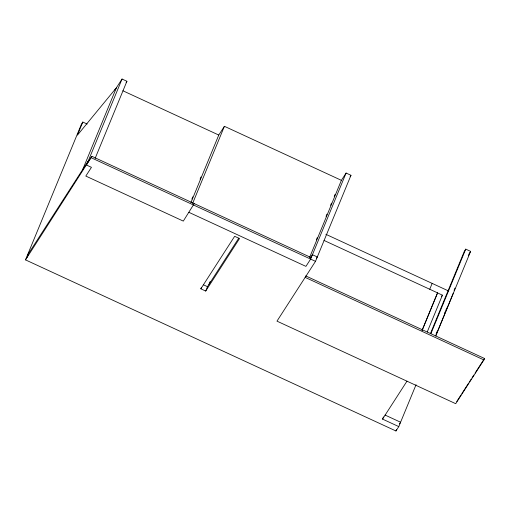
<?xml version="1.0" encoding="UTF-8"?>
<svg xmlns="http://www.w3.org/2000/svg" width="510" height="510" viewBox="0 0 510 510"><rect width="100%" height="100%" fill="white"/><g stroke="black" fill="none" stroke-linecap="round" stroke-linejoin="round"><path stroke-width="0.76" d="M416.058 384.699L398.782 426.602L395.964 430.982L25.5 259.877L81.409 124.236L82.818 122.049L87.159 124.051M26.909 257.69L28.713 253.311M82.818 122.049L77.405 135.175L115.387 89.008L114.992 89.958L122.043 79.018L126.913 81.269L95.083 158.508M82.741 169.447L116.401 87.771M122.043 79.018L86.573 165.074L91.449 167.325L85.814 176.071L183.3 221.104L194.24 203.598M25.5 259.877L91.87 156.321L311.227 257.633M191.887 199.047L192.793 196.841M200.073 179.182L200.985 176.97M190.867 202.744L218.771 135.048L224.406 126.301L341.394 180.33L346.092 173.037L350.969 175.293L315.499 261.343L276.975 321.141L455.71 403.69L483.901 359.939L484.5 358.479L305.764 275.929L305.165 277.383L483.901 359.939M192.563 203.56L224.406 126.301M200.825 288.807L234.651 236.302L239.528 238.552L205.702 291.057L200.825 288.807L201.424 287.347M205.702 291.057L207.5 286.684L238.769 238.151M208.915 284.497L210.126 281.552M316.334 239.91L317.239 237.705M326.037 216.367L326.948 214.162M330.582 205.332L331.494 203.12M334.222 196.503L335.134 194.291M309.551 257.595L341.394 180.33M346.092 173.037L310.628 259.093L305.93 266.386L188.942 212.351M429.751 289.227L432.161 283.394M398.782 426.602L382.538 419.099L383.437 416.912M422.07 330.442L437.561 292.874L324.016 240.433M422.089 330.403L437.561 292.874M427.246 331.959L442.406 295.162L437.535 292.912M430.383 333.693L464.336 251.309L465.745 249.122L470.622 251.373L435.757 335.962M430.88 333.712L465.745 249.122M395.964 430.982L396.57 429.522M436.165 333.738L437.076 331.532M444.35 313.88L445.262 311.667M445.867 310.201L446.773 307.995M454.053 290.337L454.965 288.131M468.301 255.765L469.213 253.559M435.846 335.446L453.282 293.154M126.11 82.524L126.913 81.269M27.304 255.497L88.377 160.695M87.178 163.614L91.87 156.321M350.115 176.619L350.969 175.293M310.297 258.028L312.432 254.713L317.303 256.963L316.449 258.289M441.552 296.495L442.406 295.162M469.563 253.011L470.622 251.373M382.538 419.099L406.967 381.18M399.528 423.867L400.586 422.229L385.044 415.051M456.737 401.568L461.008 394.938M461.862 393.612L468.696 383.01M469.551 381.684L471.259 379.032M472.113 377.706L473.822 375.054M475.103 373.065L484.5 358.479M122.891 90.767L218.771 135.048M325.839 234.288L448.354 290.878M91.271 157.781L315.499 261.343M203.324 284.752L207.659 286.754"/></g></svg>
